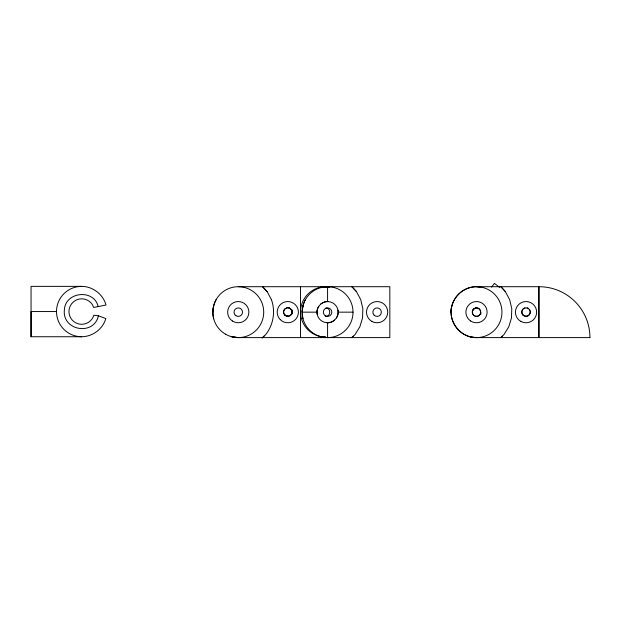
<?xml version="1.0" encoding="UTF-8"?>
<svg xmlns="http://www.w3.org/2000/svg" width="621" height="621" viewBox="0 0 621 621"><rect width="100%" height="100%" fill="white"/><g stroke="black" fill="none" stroke-linecap="round" stroke-linejoin="round"><path stroke-width="0.93" d="M31.05 336.737L31.05 311.556L56.503 311.556A25.189 25.189 0 0 0 81.693 336.737C92.614 336.66 102.838 329.091 105.826 318.542L98.405 315.81L93.787 315.227L92.933 317.51A12.723 12.723 0 0 1 73.868 321.593A12.723 12.723 0 0 1 73.162 302.109A12.723 12.723 0 0 1 92.475 304.795L93.686 307.457L106.02 305.035C103.078 294.292 92.824 286.428 81.693 286.366L31.05 286.366L31.05 336.737L81.693 336.737M292.049 312.084L292.041 309.964L292.049 314.024L292.049 313M291.971 312.673L291.8 310.484M213.686 318.744C212.118 312.223 213.057 305.338 216.224 299.438M451.056 312.161C451.04 298.561 462.831 286.607 476.501 286.708L538.764 286.708L538.764 337.607L476.501 337.607C460.34 337.878 447.547 321.065 451.917 305.571M212.817 312.161L213.686 305.571M235.957 337.319L231.68 336.737L238.27 337.607L325.8 337.607M305.532 299.438C302.357 305.338 301.426 312.223 302.994 318.744M325.264 337.319L320.987 336.737L327.577 337.607L389.833 337.607L389.833 286.708L327.577 286.708L327.577 301.62M474.188 337.335L476.501 337.607M302.994 305.571L302.124 312.161L317.036 312.161M98.405 315.81C93.981 336.163 62.1 330.706 64.367 310.05C65.019 291.73 93.833 288.579 98.149 306.425M328.245 301.581C321.546 301.03 315.732 307.69 317.176 314.249M326.902 322.741C333.601 323.293 339.415 316.625 337.971 310.065M472.48 310.803L473.738 308.979L475.702 308M473.008 309.809C470.811 312.767 473.839 317.184 477.378 316.314M491.56 287.127L494.425 283.393L499.695 287.438M271.439 299.695C275.646 311.447 273.411 324.884 265.648 334.657C264.492 335.697 259.485 340.556 264.072 336.14M356.392 291.528L351.89 286.708L356.4 291.528L360.754 299.695L362.85 308.707L362.54 317.952L359.846 326.809L354.956 334.657L351.812 337.607L353.38 336.14M502.304 336.14L500.813 337.607L503.887 334.657L508.778 326.801L511.471 317.952L511.774 308.707L509.678 299.695L505.315 291.528L501.031 286.708M473.738 308.979L474.654 308.358A4.238 4.238 0 0 1 480.77 312.425L480.871 314.273M477.339 316.314C482.719 315.445 480.964 306.727 475.663 308M325.388 316.392C330.807 316.943 331.373 308.063 325.924 307.931M288.136 316.128L285.047 315.126M238.27 286.708L325.8 286.716A25.189 25.189 0 0 0 322.043 286.995A25.158 25.135 -22.5 0 1 325.8 286.716M338.111 312.161L353.023 312.161A25.445 25.445 0 0 1 314.847 334.199A25.445 25.445 0 0 1 314.847 290.123A25.445 25.445 0 0 1 353.023 312.161M325.257 337.335L327.577 337.607L327.577 322.695M235.949 337.335L238.27 337.607M476.501 286.708L480.305 287.205M329.526 287.205L325.715 286.708A25.189 25.189 0 0 0 300.525 311.897A25.189 25.189 0 0 0 325.715 337.087L325.715 337.607M325.668 286.708L329.394 287.205M469.911 336.737L474.188 337.319M267.092 291.528L262.582 286.708L267.084 291.528L271.447 299.695M500.813 286.708L505.315 291.528M300.525 286.708L300.525 337.607M290.558 308.676A4.238 4.238 0 0 1 290.775 314.925A4.238 4.238 0 0 1 284.527 314.599A4.238 4.238 0 0 1 285.404 308.404M286.39 307.9A4.238 4.238 0 0 1 287.469 307.674M480.77 312.425A4.238 4.238 0 0 1 474.188 315.693A4.238 4.238 0 0 1 474.654 308.358M321.857 286.995A25.445 25.445 0 0 1 329.448 286.995M529.713 309.778A4.238 4.238 0 0 1 526.034 316.143A4.238 4.238 0 0 1 522.362 309.778M523.037 308.901A4.238 4.238 0 0 1 524.939 307.806M527.136 307.806A4.238 4.238 0 0 1 528.16 308.226M320.568 304.205A10.604 10.604 0 0 1 336.403 318.03M334.579 320.118A10.604 10.604 0 0 1 318.744 306.285M56.503 311.556A25.189 25.189 0 0 1 81.693 286.366M589.95 337.607L539.051 337.607L539.051 286.708A50.899 50.899 0 0 1 589.95 337.607M289.627 308.07L288.579 307.729A4.238 4.238 0 0 1 289.627 308.07M235.918 315.693A4.238 4.238 0 0 0 242.5 312.425A4.238 4.238 0 0 0 236.384 308.358A4.238 4.238 0 0 0 235.918 315.693M225.539 334.199A25.445 25.445 0 0 0 263.715 312.161A25.445 25.445 0 0 0 225.539 290.123A25.445 25.445 0 0 0 225.539 334.199M232.394 320.987A10.604 10.604 0 0 0 248.85 312.829A10.604 10.604 0 0 0 233.558 302.66A10.604 10.604 0 0 0 232.394 320.987M284.806 315.157A4.238 4.238 0 0 0 291.901 313.256A4.238 4.238 0 0 0 286.708 308.063A4.238 4.238 0 0 0 284.806 315.157M280.304 319.66A10.604 10.604 0 0 0 298.049 314.901A10.604 10.604 0 0 0 285.062 301.915A10.604 10.604 0 0 0 280.304 319.66M458.508 330.155A25.445 25.445 0 0 0 501.085 318.744A25.445 25.445 0 0 0 469.911 287.577A25.445 25.445 0 0 0 458.508 330.155M470.633 320.987A10.604 10.604 0 0 0 487.081 312.829A10.604 10.604 0 0 0 471.789 302.66A10.604 10.604 0 0 0 470.633 320.987M523.037 315.157A4.238 4.238 0 0 0 530.132 313.256A4.238 4.238 0 0 0 524.939 308.063A4.238 4.238 0 0 0 523.037 315.157M520.732 321.344A10.604 10.604 0 0 0 536.637 312.161A10.604 10.604 0 0 0 520.732 302.978A10.604 10.604 0 0 0 520.732 321.344M374.114 315.157A4.238 4.238 0 0 0 381.209 313.256A4.238 4.238 0 0 0 376.015 308.063A4.238 4.238 0 0 0 374.114 315.157M325.225 315.693A4.238 4.238 0 0 0 331.808 312.425A4.238 4.238 0 0 0 325.691 308.358A4.238 4.238 0 0 0 325.225 315.693M371.808 321.344A10.604 10.604 0 0 0 387.714 312.161A10.604 10.604 0 0 0 371.808 302.978A10.604 10.604 0 0 0 371.808 321.344"/></g></svg>
